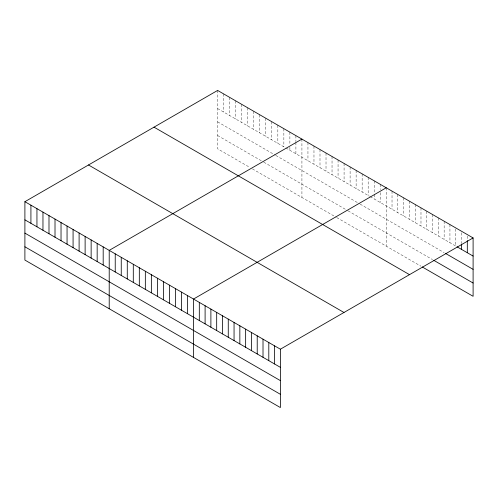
<?xml version="1.0" encoding="UTF-8"?>
<svg xmlns="http://www.w3.org/2000/svg" width="498" height="498" viewBox="0 0 498 498"><rect width="100%" height="100%" fill="white"/><g stroke="black" fill="none" stroke-linecap="round" stroke-linejoin="round"><path stroke-width="0.37" stroke-dasharray="2.49 1.87" d="M217.62 90.431L217.62 148.802L249.735 167.347M217.62 108.57L285.198 147.589M285.871 147.974L369.51 196.268M370.176 196.654L455.726 246.043L455.726 227.903M217.62 121.848L275.164 155.071M275.83 155.457L359.469 203.744M360.141 204.13L444.148 252.635M217.62 135.524L263.118 161.794M263.784 162.18L347.43 210.473M348.096 210.859L432.563 259.626M252.411 168.89L336.05 217.178M336.723 217.564L420.984 266.212M467.311 236.102L467.311 240.64M461.515 232.759L461.515 243.341M449.937 224.561L449.937 242.7M444.148 221.218L444.148 239.357M438.352 217.875L438.352 236.015M432.563 214.532L432.563 232.672M426.774 211.189L426.774 229.329M420.984 207.84L420.984 225.986M415.189 204.497L415.189 222.637M409.4 201.155L409.4 219.294M403.61 197.812L403.61 215.951M397.815 194.469L397.815 212.609M392.026 191.126L392.026 209.266M386.236 187.783L386.236 246.155M380.217 184.304L380.217 189.595M380.217 192.62L380.217 202.443M374.191 180.83L374.191 193.678M374.191 194.432L374.191 198.97M368.171 177.35L368.171 195.49M362.146 173.877L362.146 192.016M356.126 170.397L356.126 188.537M350.106 166.923L350.106 185.063M344.081 163.444L344.081 181.583M338.061 159.97L338.061 178.11M332.035 156.49L332.035 174.63M326.016 153.017L326.016 171.156M319.996 149.537L319.996 167.677M313.97 146.063L313.97 164.203M307.951 142.584L307.951 160.723M301.925 139.11L301.925 197.476M295.905 135.63L295.905 141.675M295.905 142.434L295.905 153.77M289.88 132.157L289.88 144.246M289.88 147.271L289.88 150.296M283.86 128.677L283.86 146.817M277.84 125.197L277.84 143.343M271.815 121.724L271.815 139.863M265.795 118.244L265.795 136.384M259.769 114.77L259.769 132.91M253.75 111.291L253.75 129.43M247.73 107.817L247.73 125.957M241.704 104.337L241.704 122.477M235.685 100.864L235.685 119.003M229.659 97.384L229.659 115.524M223.639 93.91L223.639 112.05"/><path stroke-width="0.75" d="M24.9 201.696L280.38 349.198L280.38 407.569L24.9 260.068L24.9 201.696L217.62 90.431L473.1 237.932L473.1 296.304L422.267 266.959M301.925 139.11L109.211 250.37L109.211 308.741M386.236 187.783L193.517 299.049L193.517 357.415M280.38 349.198L473.1 237.932M457.015 246.784L473.1 256.072M445.43 253.376L473.1 269.35M433.851 260.367L473.1 283.026M154.019 127.152L409.505 274.653M88.495 164.981L343.981 312.483M24.9 219.836L280.38 367.337M24.9 233.114L280.38 380.615M24.9 246.79L280.38 394.292M467.311 240.64L467.311 252.729M461.515 244.095L461.515 249.386M274.591 345.855L274.591 363.994M268.802 342.512L268.802 360.652M263.012 339.169L263.012 357.309M257.217 335.826L257.217 353.966M251.428 332.483L251.428 350.623M245.639 329.141L245.639 347.28M239.843 325.792L239.843 343.931M234.054 322.449L234.054 340.588M228.265 319.106L228.265 337.246M222.475 315.763L222.475 333.903M216.68 312.42L216.68 330.56M210.891 309.077L210.891 327.217M205.101 305.735L205.101 323.874M199.312 302.392L199.312 320.531M187.497 295.569L187.497 313.709M181.471 292.096L181.471 310.235M175.452 288.616L175.452 306.756M169.432 285.142L169.432 303.282M163.406 281.663L163.406 299.802M157.387 278.189L157.387 296.329M151.361 274.709L151.361 292.849M145.341 271.236L145.341 289.375M139.322 267.756L139.322 285.896M133.296 264.282L133.296 282.422M127.276 260.803L127.276 278.942M121.251 257.323L121.251 275.469M115.231 253.849L115.231 271.989M103.186 246.896L103.186 265.036M97.166 243.416L97.166 261.556M91.14 239.943L91.14 258.082M85.121 236.463L85.121 254.603M79.101 232.989L79.101 251.129M73.075 229.51L73.075 247.649M67.056 226.036L67.056 244.176M61.03 222.556L61.03 240.696M55.01 219.083L55.01 237.222M48.991 215.603L48.991 233.743M42.965 212.129L42.965 230.269M36.945 208.65L36.945 226.789M30.92 205.176L30.92 223.316"/></g></svg>
